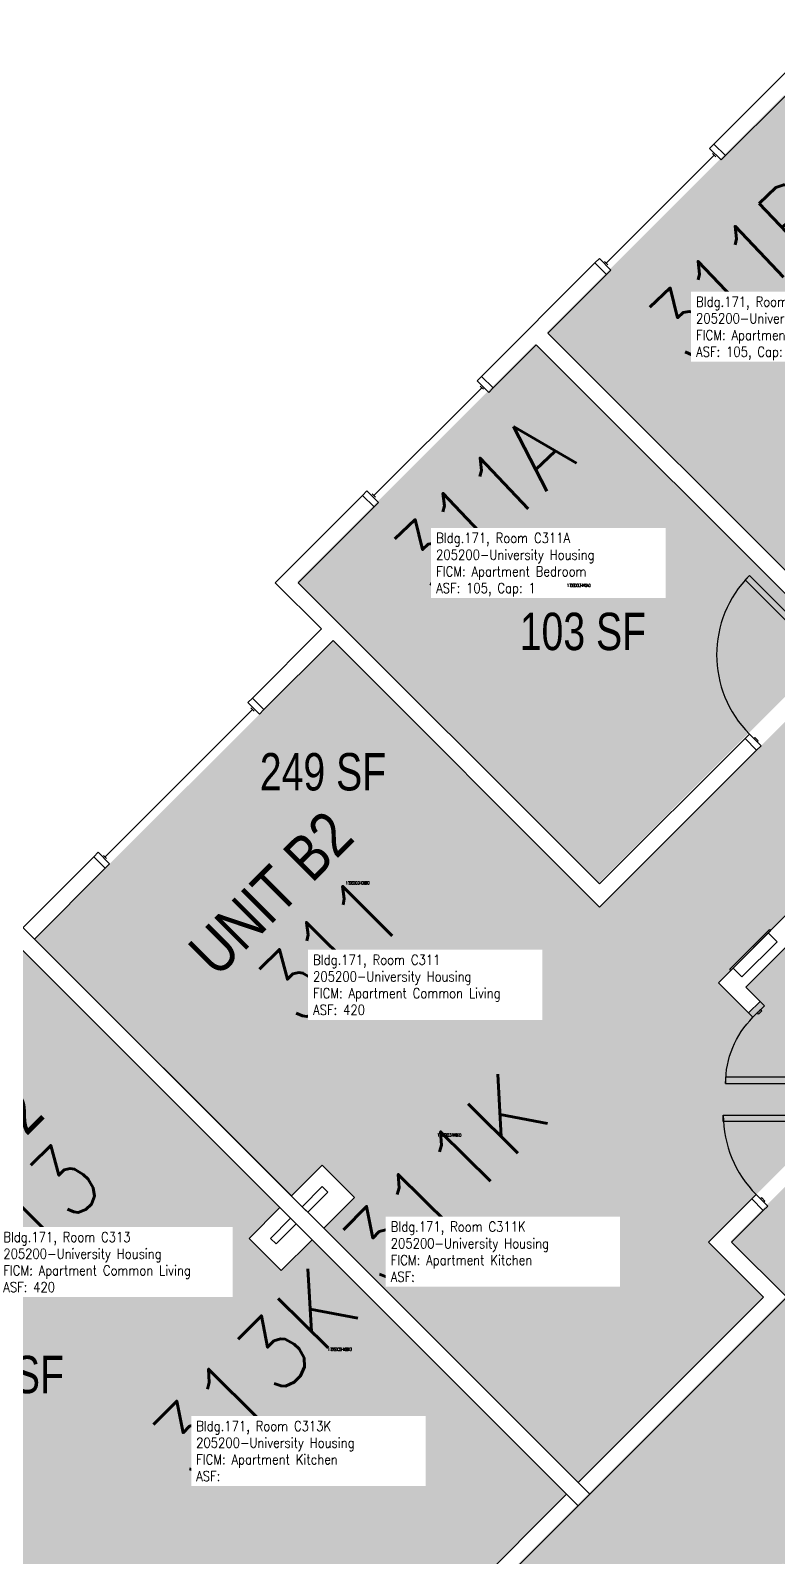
# Model space of a CAD drawing. Header units: inches. Extents: x 56 to 7496, y -2947 to 1470.
# Drawn here: x 1712.4 to 1952.1, y -215.6 to 274.2 of the extents above; entities that cross this region are included whole.
import ezdxf
from ezdxf.enums import TextEntityAlignment as Align

# ---------------------------------------------------------------- set-up
doc = ezdxf.new("R2010")
doc.units = ezdxf.units.IN
doc.header["$LTSCALE"] = 48
doc.header["$MEASUREMENT"] = 0
for name, color, linetype in [('A-DOOR', 2, 'Continuous'), ('A-GLAZ', 1, 'Continuous'), ('A-IDEN-RNUM', 7, 'Continuous'), ('A-IDEN-SNUM', 4, 'Continuous'), ('A-IDEN-VNUM', 4, 'Continuous'), ('A-MISC', 1, 'Continuous'), ('A-WALL', 5, 'Continuous'), ('AREA-TEXT', 3, 'Continuous'), ('Rooms-Category-Color', 7, 'Continuous'), ('Rooms-College-Color', 7, 'Continuous'), ('Rooms-Department-Color', 7, 'Continuous'), ('Rooms-Division-Color', 7, 'Continuous'), ('Rooms-Information', 7, 'Continuous')]:
    doc.layers.add(name, color=color, linetype=linetype)
doc.styles.add('AREA', font='arial.ttf', dxfattribs={"width": 0.75, "height": 12})
doc.styles.add('ROOMSNUMBER', font='txt.shx', dxfattribs={"height": 0.03})
doc.styles.add('ROOMVNUMBER', font='simplex.shx', dxfattribs={"width": 0.85})
doc.styles.get("Standard").update_dxf_attribs({"font": 'ARIALN.TTF'})

msp = doc.modelspace()

# ---------------------------------------------------------------- hatches: boundary and pattern name
at = {"layer": 'Rooms-Category-Color', "true_color": 0x728ef3}
for points in [[(1954.22, 253.4), (1878.12, 177.3), (1974.81, 80.6), (2050.92, 156.7)], [(1796.15, -99.93), (1855.65, -40.43), (1929.98, -114.76), (1973.2, -71.54), (1966.88, -65.21), (1970.59, -61.5), (1976.92, -67.83), (1991.91, -52.84), (1956.99, -17.93), (1942, -32.92), (1946.55, -37.46), (1942.83, -41.17), (1933.16, -31.5), (1955.58, -9.09), (1965.39, -18.9), (1985.72, 1.43), (1975.91, 11.24), (2100.38, 135.72), (2110.19, 125.9), (2130.52, 146.23), (2089.51, 187.25), (1895.06, -7.21), (1809.5, 78.35), (1713.68, -17.46)], [(1874.41, 173.58), (1798.04, 97.22), (1894.73, 0.52), (1971.1, 76.89)], [(1792.44, -103.64), (1732.94, -163.14), (1807.27, -237.47), (1764.05, -280.69), (1757.72, -274.37), (1754.01, -278.08), (1760.34, -284.41), (1745.35, -299.4), (1710.44, -264.48), (1725.43, -249.49), (1729.97, -254.04), (1733.68, -250.32), (1724.01, -240.65), (1701.6, -263.07), (1711.41, -272.88), (1691.08, -293.21), (1681.27, -283.4), (1556.79, -407.87), (1566.61, -417.68), (1546.28, -438.01), (1505.26, -397), (1699.72, -202.55), (1614.16, -116.99), (1709.97, -21.17)], [(1947.66, -132.44), (1855.65, -40.43), (1806.05, -90.03), (1816.39, -100.37), (1806.49, -110.27), (1888.16, -191.94)], [(1824.95, -255.15), (1732.94, -163.14), (1782.54, -113.54), (1792.88, -123.88), (1802.78, -113.98), (1884.45, -195.65)]]:
    msp.add_hatch(color=171, dxfattribs=at).paths.add_polyline_path(points)
at = {"layer": 'Rooms-Category-Color', "true_color": 0xadadad}
msp.add_hatch(color=253, dxfattribs=at).paths.add_polyline_path([(1409.81, -762.78), (1367.4, -720.37), (1766.42, -320.48), (1748.74, -302.81), (1806.95, -244.59), (1824.63, -262.27), (1954.76, -132.14), (1937.09, -114.46), (1995.3, -56.25), (2012.98, -73.93), (2229.46, 142.56), (2233.43, 138.59), (2257.31, 162.46), (2253.33, 166.43), (2269.51, 182.61), (2270.83, 181.29), (2279.14, 189.6), (2331.47, 137.27), (2332.88, 135.86), (2324.57, 127.55), (2321.92, 130.2), (2282.31, 90.59), (2272.33, 100.57), (2012.09, -159.66), (2029.77, -177.34), (1971.56, -235.55), (1953.88, -217.88), (1866.56, -305.19), (1884.24, -322.87), (1842.43, -364.68), (1824.75, -347)])
at = {"layer": 'Rooms-College-Color', "true_color": 0xadadad}
for points in [[(1954.22, 253.4), (1878.12, 177.3), (1974.81, 80.6), (2050.92, 156.7)], [(1409.81, -762.78), (1367.4, -720.37), (1766.42, -320.48), (1748.74, -302.81), (1806.95, -244.59), (1824.63, -262.27), (1954.76, -132.14), (1937.09, -114.46), (1995.3, -56.25), (2012.98, -73.93), (2229.46, 142.56), (2233.43, 138.59), (2257.31, 162.46), (2253.33, 166.43), (2269.51, 182.61), (2270.83, 181.29), (2279.14, 189.6), (2331.47, 137.27), (2332.88, 135.86), (2324.57, 127.55), (2321.92, 130.2), (2282.31, 90.59), (2272.33, 100.57), (2012.09, -159.66), (2029.77, -177.34), (1971.56, -235.55), (1953.88, -217.88), (1866.56, -305.19), (1884.24, -322.87), (1842.43, -364.68), (1824.75, -347)], [(1796.15, -99.93), (1855.65, -40.43), (1929.98, -114.76), (1973.2, -71.54), (1966.88, -65.21), (1970.59, -61.5), (1976.92, -67.83), (1991.91, -52.84), (1956.99, -17.93), (1942, -32.92), (1946.55, -37.46), (1942.83, -41.17), (1933.16, -31.5), (1955.58, -9.09), (1965.39, -18.9), (1985.72, 1.43), (1975.91, 11.24), (2100.38, 135.72), (2110.19, 125.9), (2130.52, 146.23), (2089.51, 187.25), (1895.06, -7.21), (1809.5, 78.35), (1713.68, -17.46)], [(1874.41, 173.58), (1798.04, 97.22), (1894.73, 0.52), (1971.1, 76.89)], [(1792.44, -103.64), (1732.94, -163.14), (1807.27, -237.47), (1764.05, -280.69), (1757.72, -274.37), (1754.01, -278.08), (1760.34, -284.41), (1745.35, -299.4), (1710.44, -264.48), (1725.43, -249.49), (1729.97, -254.04), (1733.68, -250.32), (1724.01, -240.65), (1701.6, -263.07), (1711.41, -272.88), (1691.08, -293.21), (1681.27, -283.4), (1556.79, -407.87), (1566.61, -417.68), (1546.28, -438.01), (1505.26, -397), (1699.72, -202.55), (1614.16, -116.99), (1709.97, -21.17)], [(1947.66, -132.44), (1855.65, -40.43), (1806.05, -90.03), (1816.39, -100.37), (1806.49, -110.27), (1888.16, -191.94)], [(1824.95, -255.15), (1732.94, -163.14), (1782.54, -113.54), (1792.88, -123.88), (1802.78, -113.98), (1884.45, -195.65)]]:
    msp.add_hatch(color=253, dxfattribs=at).paths.add_polyline_path(points)
at = {"layer": 'Rooms-Department-Color', "true_color": 0x604aed}
for points in [[(1954.22, 253.4), (1878.12, 177.3), (1974.81, 80.6), (2050.92, 156.7)], [(1796.15, -99.93), (1855.65, -40.43), (1929.98, -114.76), (1973.2, -71.54), (1966.88, -65.21), (1970.59, -61.5), (1976.92, -67.83), (1991.91, -52.84), (1956.99, -17.93), (1942, -32.92), (1946.55, -37.46), (1942.83, -41.17), (1933.16, -31.5), (1955.58, -9.09), (1965.39, -18.9), (1985.72, 1.43), (1975.91, 11.24), (2100.38, 135.72), (2110.19, 125.9), (2130.52, 146.23), (2089.51, 187.25), (1895.06, -7.21), (1809.5, 78.35), (1713.68, -17.46)], [(1874.41, 173.58), (1798.04, 97.22), (1894.73, 0.52), (1971.1, 76.89)], [(1792.44, -103.64), (1732.94, -163.14), (1807.27, -237.47), (1764.05, -280.69), (1757.72, -274.37), (1754.01, -278.08), (1760.34, -284.41), (1745.35, -299.4), (1710.44, -264.48), (1725.43, -249.49), (1729.97, -254.04), (1733.68, -250.32), (1724.01, -240.65), (1701.6, -263.07), (1711.41, -272.88), (1691.08, -293.21), (1681.27, -283.4), (1556.79, -407.87), (1566.61, -417.68), (1546.28, -438.01), (1505.26, -397), (1699.72, -202.55), (1614.16, -116.99), (1709.97, -21.17)], [(1947.66, -132.44), (1855.65, -40.43), (1806.05, -90.03), (1816.39, -100.37), (1806.49, -110.27), (1888.16, -191.94)], [(1824.95, -255.15), (1732.94, -163.14), (1782.54, -113.54), (1792.88, -123.88), (1802.78, -113.98), (1884.45, -195.65)]]:
    msp.add_hatch(color=173, dxfattribs=at).paths.add_polyline_path(points)
at = {"layer": 'Rooms-Department-Color', "true_color": 0xacacac}
msp.add_hatch(color=253, dxfattribs=at).paths.add_polyline_path([(1409.81, -762.78), (1367.4, -720.37), (1766.42, -320.48), (1748.74, -302.81), (1806.95, -244.59), (1824.63, -262.27), (1954.76, -132.14), (1937.09, -114.46), (1995.3, -56.25), (2012.98, -73.93), (2229.46, 142.56), (2233.43, 138.59), (2257.31, 162.46), (2253.33, 166.43), (2269.51, 182.61), (2270.83, 181.29), (2279.14, 189.6), (2331.47, 137.27), (2332.88, 135.86), (2324.57, 127.55), (2321.92, 130.2), (2282.31, 90.59), (2272.33, 100.57), (2012.09, -159.66), (2029.77, -177.34), (1971.56, -235.55), (1953.88, -217.88), (1866.56, -305.19), (1884.24, -322.87), (1842.43, -364.68), (1824.75, -347)])
at = {"layer": 'Rooms-Division-Color', "true_color": 0x604aed}
for points in [[(1954.22, 253.4), (1878.12, 177.3), (1974.81, 80.6), (2050.92, 156.7)], [(1796.15, -99.93), (1855.65, -40.43), (1929.98, -114.76), (1973.2, -71.54), (1966.88, -65.21), (1970.59, -61.5), (1976.92, -67.83), (1991.91, -52.84), (1956.99, -17.93), (1942, -32.92), (1946.55, -37.46), (1942.83, -41.17), (1933.16, -31.5), (1955.58, -9.09), (1965.39, -18.9), (1985.72, 1.43), (1975.91, 11.24), (2100.38, 135.72), (2110.19, 125.9), (2130.52, 146.23), (2089.51, 187.25), (1895.06, -7.21), (1809.5, 78.35), (1713.68, -17.46)], [(1874.41, 173.58), (1798.04, 97.22), (1894.73, 0.52), (1971.1, 76.89)], [(1792.44, -103.64), (1732.94, -163.14), (1807.27, -237.47), (1764.05, -280.69), (1757.72, -274.37), (1754.01, -278.08), (1760.34, -284.41), (1745.35, -299.4), (1710.44, -264.48), (1725.43, -249.49), (1729.97, -254.04), (1733.68, -250.32), (1724.01, -240.65), (1701.6, -263.07), (1711.41, -272.88), (1691.08, -293.21), (1681.27, -283.4), (1556.79, -407.87), (1566.61, -417.68), (1546.28, -438.01), (1505.26, -397), (1699.72, -202.55), (1614.16, -116.99), (1709.97, -21.17)], [(1947.66, -132.44), (1855.65, -40.43), (1806.05, -90.03), (1816.39, -100.37), (1806.49, -110.27), (1888.16, -191.94)], [(1824.95, -255.15), (1732.94, -163.14), (1782.54, -113.54), (1792.88, -123.88), (1802.78, -113.98), (1884.45, -195.65)]]:
    msp.add_hatch(color=173, dxfattribs=at).paths.add_polyline_path(points)
at = {"layer": 'Rooms-Division-Color', "true_color": 0xadadad}
msp.add_hatch(color=253, dxfattribs=at).paths.add_polyline_path([(1409.81, -762.78), (1367.4, -720.37), (1766.42, -320.48), (1748.74, -302.81), (1806.95, -244.59), (1824.63, -262.27), (1954.76, -132.14), (1937.09, -114.46), (1995.3, -56.25), (2012.98, -73.93), (2229.46, 142.56), (2233.43, 138.59), (2257.31, 162.46), (2253.33, 166.43), (2269.51, 182.61), (2270.83, 181.29), (2279.14, 189.6), (2331.47, 137.27), (2332.88, 135.86), (2324.57, 127.55), (2321.92, 130.2), (2282.31, 90.59), (2272.33, 100.57), (2012.09, -159.66), (2029.77, -177.34), (1971.56, -235.55), (1953.88, -217.88), (1866.56, -305.19), (1884.24, -322.87), (1842.43, -364.68), (1824.75, -347)])

# ---------------------------------------------------------------- linework, layer by layer
at = {"layer": 'A-DOOR'}
for points in [[(1968.57, 73.76), (1967.16, 72.35), (1941.7, 97.8), (1943.11, 99.22)], [(1946.83, 44.59), (1945.41, 43.18), (1941.7, 46.89), (1943.11, 48.31)], [(1945.59, 45.83), (1945.94, 46.18), (1944.88, 47.25), (1944.53, 46.89)], [(1947.94, -38.87), (1946.52, -37.45), (1942.81, -41.16), (1944.22, -42.58)], [(1946.7, -40.1), (1947.05, -40.46), (1945.99, -41.52), (1945.64, -41.16)], [(1965.44, -63.79), (1965.44, -61.79), (1935.44, -61.79), (1935.44, -63.79)], [(1970.71, -74), (1970.71, -76), (1934.71, -76), (1934.71, -74)], [(1948.97, -103.17), (1947.56, -104.58), (1943.84, -100.87), (1945.26, -99.46)], [(1947.73, -101.93), (1948.09, -101.58), (1947.03, -100.52), (1946.67, -100.87)]]:
    msp.add_lwpolyline(points, close=True, dxfattribs=at)
for centre, start in [((1968.57, 73.76), 135), ((1970.71, -74), 180)]:
    msp.add_arc(centre, 36, start, 225, dxfattribs=at)
at = {"layer": 'A-DOOR', "extrusion": (0, 0, -1)}
msp.add_arc((-1965.44, -63.79), 30, 360, 45, dxfattribs=at)
at = {"layer": 'A-GLAZ'}
for p, q in [((1897.15, 199.45), (1931.8, 234.1)), ((1932.33, 233.57), (1931.27, 234.63)), ((1897.68, 198.92), (1896.62, 199.98)), ((1822.57, 124.87), (1857.22, 159.52)), ((1857.75, 158.99), (1856.69, 160.05)), ((1823.1, 124.34), (1822.04, 125.4)), ((1736.28, 8.88), (1783.66, 56.25)), ((1784.19, 55.72), (1783.13, 56.79)), ((1736.81, 8.35), (1735.75, 9.41))]:
    msp.add_line(p, q, dxfattribs=at)
for points in [[(1930.3, 236.31), (1931.71, 237.72), (1935.42, 234.01), (1934.01, 232.6)], [(1894.94, 200.95), (1893.53, 199.54), (1897.24, 195.83), (1898.66, 197.24)], [(1855.72, 161.73), (1857.13, 163.14), (1860.85, 159.43), (1859.43, 158.02)], [(1820.36, 126.37), (1818.95, 124.96), (1822.66, 121.25), (1824.08, 122.66)], [(1782.15, 58.46), (1783.57, 59.88), (1787.28, 56.17), (1785.87, 54.75)], [(1734.07, 10.38), (1732.66, 8.97), (1736.37, 5.25), (1737.78, 6.67)]]:
    msp.add_lwpolyline(points, close=True, dxfattribs=at)
at = {"layer": 'A-MISC'}
msp.add_lwpolyline([(1937.14, -27.5), (1936.78, -27.15), (1949.51, -14.42), (1949.86, -14.77)], close=True, dxfattribs=at)
msp.add_lwpolyline([(1937.84, -26.79), (1940.67, -29.62), (1951.99, -18.31), (1949.16, -15.48)], dxfattribs=at)
at = {"layer": 'A-WALL'}
for p, q in [((1931.71, 237.72), (1968.15, 274.16)), ((1954.52, 253.1), (1935.42, 234.01)), ((1935.42, 234.01), (1931.71, 237.72)), ((1857.13, 163.14), (1893.53, 199.54)), ((1893.53, 199.54), (1897.24, 195.83)), ((1897.24, 195.83), (1878.41, 177)), ((1878.41, 177), (1975.11, 80.3)), ((1874.7, 173.29), (1860.85, 159.43)), ((1971.4, 76.59), (1874.7, 173.29)), ((1860.85, 159.43), (1857.13, 163.14)), ((1790.91, 96.92), (1818.95, 124.96)), ((1818.95, 124.96), (1822.66, 121.25)), ((1822.66, 121.25), (1798.33, 96.92)), ((1805.76, 82.07), (1790.91, 96.92)), ((1798.33, 96.92), (1895.03, 0.22)), ((1783.57, 59.88), (1805.76, 82.07)), ((1809.47, 78.36), (1787.28, 56.17)), ((1895.03, -7.2), (1809.47, 78.36)), ((1787.28, 56.17), (1783.57, 59.88)), ((1895.03, 0.22), (1941.7, 46.89)), ((1941.7, 46.89), (1945.41, 43.18)), ((1945.41, 43.18), (1895.03, -7.2)), ((1706.23, -17.45), (1732.66, 8.97)), ((1736.37, 5.25), (1713.66, -17.45)), ((1732.66, 8.97), (1736.37, 5.25)), ((1933.14, -31.5), (1955.55, -9.08)), ((1891.85, -195.65), (1709.95, -13.74)), ((1888.14, -199.36), (1706.23, -17.45)), ((1713.66, -17.45), (1796.12, -99.92)), ((1956.97, -17.92), (1941.98, -32.91)), ((1709.95, -21.17), (1792.41, -103.63)), ((1942.81, -41.16), (1933.14, -31.5)), ((1941.98, -32.91), (1946.52, -37.45)), ((1946.52, -37.45), (1942.81, -41.16)), ((1796.12, -99.92), (1806.02, -90.02)), ((1806.02, -90.02), (1816.37, -100.36)), ((1806.02, -96.92), (1799.57, -103.37)), ((1807.79, -98.68), (1806.02, -96.92)), ((1801.34, -105.14), (1807.79, -98.68)), ((1816.37, -100.36), (1806.47, -110.26)), ((1929.96, -114.76), (1943.84, -100.87)), ((1943.84, -100.87), (1947.56, -104.58)), ((1792.41, -103.63), (1782.51, -113.53)), ((1789.41, -113.53), (1795.86, -107.08)), ((1795.86, -107.08), (1797.63, -108.85)), ((1799.57, -103.37), (1801.34, -105.14)), ((1947.56, -104.58), (1937.38, -114.76)), ((1797.63, -108.85), (1791.17, -115.3)), ((1806.47, -110.26), (1888.14, -191.93)), ((1782.51, -113.53), (1792.85, -123.87)), ((1791.17, -115.3), (1789.41, -113.53)), ((1792.85, -123.87), (1802.75, -113.97)), ((1802.75, -113.97), (1884.42, -195.65)), ((1947.64, -132.44), (1929.96, -114.76)), ((1937.38, -114.76), (1955.06, -132.44)), ((1955.06, -132.44), (1888.14, -199.36)), ((1888.14, -191.93), (1947.64, -132.44)), ((1824.93, -262.57), (1891.85, -195.65)), ((1884.42, -195.65), (1824.93, -255.14))]:
    msp.add_line(p, q, dxfattribs=at)

# ---------------------------------------------------------------- texts
at = {"layer": 'A-IDEN-RNUM', "style": 'ROOMSNUMBER', "width": 0.85}
for s, p in [('0311-A0', (1888.32, 96.05)), ('0311-00', (1817.33, 0.56)), ('0311-K0', (1846.77, -80.38)), ('0313-K0', (1811.62, -149.13))]:
    msp.add_text(s, height=1, dxfattribs=at).set_placement(p, align=Align.MIDDLE_CENTER)
at = {"layer": 'A-IDEN-SNUM', "style": 'ROOMSNUMBER', "width": 0.85}
for s, p in [('1710C311A0', (1888.32, 96.05)), ('1710C31100', (1817.33, 0.56)), ('1710C311K0', (1846.77, -80.38)), ('1710C313K0', (1811.62, -149.13))]:
    msp.add_text(s, height=1, dxfattribs=at).set_placement(p, align=Align.MIDDLE_CENTER)
at = {"layer": 'A-IDEN-VNUM', "style": 'ROOMVNUMBER', "width": 0.85}
for s, rotation, p in [('311B', 43.5406, (1940.01, 197.23)), ('311A', 43.5406, (1857.26, 122)), ('311', 45, (1808.32, -20.64)), ('313', 45, (1711.78, -106.73))]:
    msp.add_text(s, height=22.5, rotation=rotation, dxfattribs=at).set_placement(p, align=Align.MIDDLE_CENTER)
at = {"layer": 'A-IDEN-VNUM', "style": 'ROOMVNUMBER'}
for s, p in [('311K', (1844.86, -94.41)), ('313K', (1783.94, -156.88))]:
    msp.add_text(s, height=22.5, rotation=45.278, dxfattribs=at).set_placement(p, align=Align.MIDDLE_CENTER)
at = {"layer": 'A-MISC'}
for p in [(1794.58, -7.85), (1695.15, -96.84)]:
    msp.add_text('UNIT B2', height=14.4, rotation=45, dxfattribs=at).set_placement(p, align=Align.CENTER)
at = {"layer": 'AREA-TEXT', "style": 'AREA', "width": 0.75}
for s, p in [('103 SF', (1889.66, 81.28)), ('249 SF', (1806.24, 36.24)), ('75 SF', (1876.85, -116.18)), ('249 SF', (1702.84, -157.23)), ('75 SF', (1808.69, -184.35))]:
    msp.add_text(s, height=12, dxfattribs=at).set_placement(p, align=Align.MIDDLE_CENTER)

# ---------------------------------------------------------------- next in the draw order: texts
at = {"layer": 'Rooms-Information', "char_height": 3.2143, "width": 72, "attachment_point": 7, "style": 'ROOMVNUMBER', "bg_fill": 3, "box_fill_scale": 1.5, "bg_fill_color": 256, "bg_fill_true_color": 13158600, "bg_fill_transparency": 0}
for s, insert in [('Bldg.171, Room C311B^M^J205200-University Housing^M^JFICM: Apartment Bedroom^M^JASF: 105, Cap: 1', (1925.98, 168.37)), ('Bldg.171, Room C311A^M^J205200-University Housing^M^JFICM: Apartment Bedroom^M^JASF: 105, Cap: 1', (1842.56, 92.52)), ('Bldg.171, Room C311^M^J205200-University Housing^M^JFICM: Apartment Common Living^M^JASF: 420', (1803.07, -41.79)), ('Bldg.171, Room C311K^M^J205200-University Housing^M^JFICM: Apartment Kitchen^M^JASF: ', (1827.98, -127.45)), ('Bldg.171, Room C313^M^J205200-University Housing^M^JFICM: Apartment Common Living^M^JASF: 420', (1703.64, -130.78)), ('Bldg.171, Room C313K^M^J205200-University Housing^M^JFICM: Apartment Kitchen^M^JASF: ', (1765.55, -191.44))]:
    msp.add_mtext(s, dxfattribs=dict(at, insert=insert))

doc.saveas('drawing.dxf')
